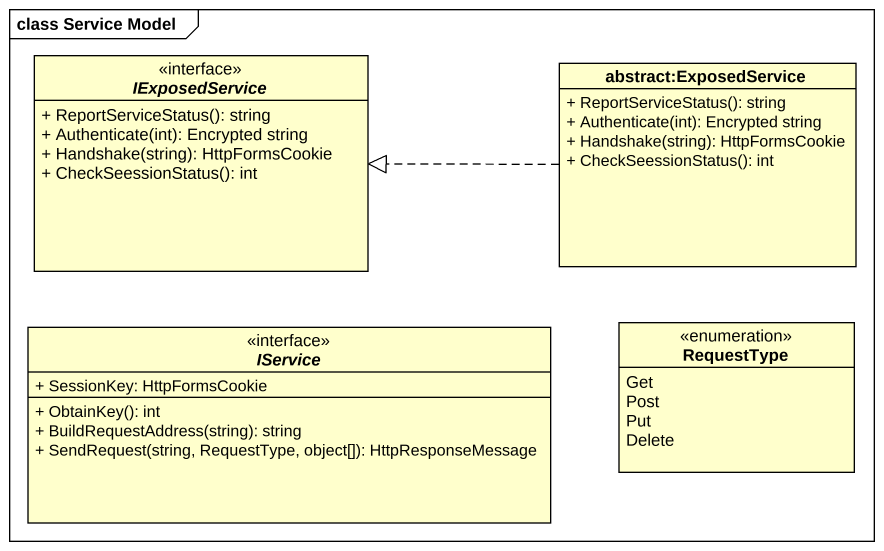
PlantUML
@startuml
mainframe class Service Model
hide circle
hide empty members
skinparam classAttributeIconSize 0
interface IExposedService {
  + ReportServiceStatus(): string
  + Authenticate(int): Encrypted string
  + Handshake(string): HttpFormsCookie
  + CheckSeessionStatus(): int
}
class "abstract:ExposedService" as abstract_ExposedService {
  + ReportServiceStatus(): string
  + Authenticate(int): Encrypted string
  + Handshake(string): HttpFormsCookie
  + CheckSeessionStatus(): int
}
interface IService {
  + SessionKey: HttpFormsCookie
  + ObtainKey(): int
  + BuildRequestAddress(string): string
  + SendRequest(string, RequestType, object[]): HttpResponseMessage
}
enum RequestType {
  Get
  Post
  Put
  Delete
}
abstract_ExposedService .left.|> IExposedService
@enduml
